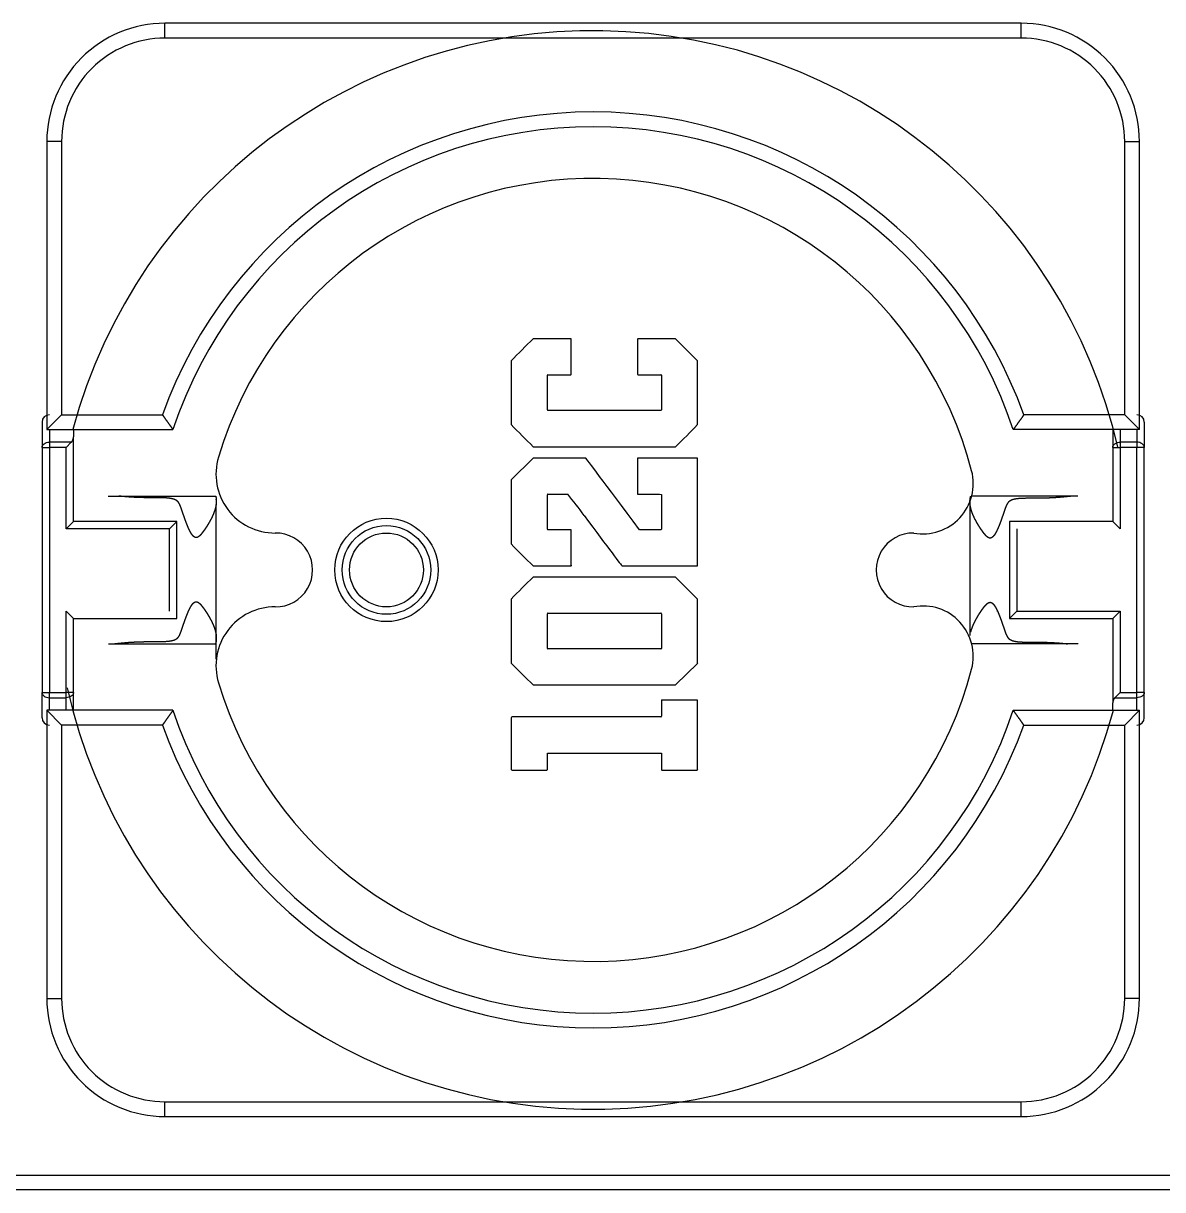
# Model space of a CAD drawing. Extents: x 0 to 11, y 0 to 8.5.
# Drawn here: x 3.0494 to 3.2185, y 6.1341 to 6.3071 of the extents above; entities that cross this region are included whole.
import ezdxf

# ---------------------------------------------------------------- set-up
doc = ezdxf.new("R2010")
doc.units = 0
doc.header["$LTSCALE"] = 0.5
doc.header["$MEASUREMENT"] = 0
doc.layers.add('TANGENT_LINES', color=7, linetype='CONTINUOUS')
doc.layers.add('VISIBLE', color=7, linetype='CONTINUOUS')

msp = doc.modelspace()

# ---------------------------------------------------------------- linework, layer by layer
at = {"layer": 'TANGENT_LINES'}
for p, q in [((3.07043659319411, 6.304928121788183), (3.07043659319411, 6.307119722838053)), ((3.197549454086499, 6.304928121788183), (3.197549454086499, 6.307119722838053)), ((3.197549454086499, 6.304928121788183), (3.07043659319411, 6.304928121788183)), ((3.055095385845028, 6.289586914439102), (3.05290378479516, 6.289586914439102)), ((3.055095385845028, 6.289586914439102), (3.055095385845028, 6.249042295016372)), ((3.212890661435579, 6.249042295016372), (3.212890661435579, 6.289586914439102)), ((3.212890661435579, 6.289586914439102), (3.215082262485448, 6.289586914439102)), ((3.055095385845028, 6.249042295016372), (3.070069239147443, 6.249042295016372)), ((3.212890661435579, 6.249042295016372), (3.197916808133165, 6.249042295016372)), ((3.053284093325344, 6.246850693966503), (3.053284093325344, 6.244979742239155)), ((3.212220206842404, 6.246850693966503), (3.212220206842404, 6.244979742239155)), ((3.214701953955265, 6.246850693966503), (3.214701953955265, 6.244979742239155)), ((3.053284093325344, 6.244984449518626), (3.053284093325344, 6.244205200249632)), ((3.212220206842404, 6.244984449518626), (3.212220206842404, 6.244205200249632)), ((3.214701953955265, 6.244984449518626), (3.214701953955265, 6.244205200249632)), ((3.052188292800409, 6.244205197477567), (3.053284093325344, 6.244205197477567)), ((3.053284093325344, 6.244205198863599), (3.053284093325344, 6.207855769121954)), ((3.055765840438204, 6.232140952627947), (3.055765840438204, 6.244205198863599)), ((3.211124406317469, 6.244205197477567), (3.212220206842404, 6.244205197477567)), ((3.212220206842404, 6.244205198863599), (3.212220206842404, 6.232140952627947)), ((3.214701953955265, 6.207855769121954), (3.214701953955265, 6.244205198863599)), ((3.215797754480199, 6.244205197477567), (3.214701953955265, 6.244205197477567)), ((3.071107047787286, 6.232140952627947), (3.055765840438204, 6.232140952627947)), ((3.071107047787286, 6.219920015357606), (3.071107047787286, 6.232140952627947)), ((3.196878999493323, 6.232140952627947), (3.196878999493323, 6.219920015357606)), ((3.055765840438204, 6.207855769121954), (3.055765840438204, 6.219920015357606)), ((3.196878999493323, 6.219920015357606), (3.212220206842404, 6.219920015357606)), ((3.212220206842404, 6.219920015357606), (3.212220206842404, 6.207855769121954)), ((3.052188292800409, 6.207855770507987), (3.053284093325344, 6.207855770507987)), ((3.053284093325344, 6.207076518466928), (3.053284093325344, 6.207855767735921)), ((3.053284093325344, 6.205210274019049), (3.053284093325344, 6.207081225746398)), ((3.056861640963139, 6.207855770507987), (3.055765840438204, 6.207855770507987)), ((3.055765840438204, 6.207076518466928), (3.055765840438204, 6.207855767735921)), ((3.055765840438204, 6.205210274019049), (3.055765840438204, 6.207081225746398)), ((3.215797754480199, 6.207855770507987), (3.214701953955265, 6.207855770507987)), ((3.214701953955265, 6.207076518466928), (3.214701953955265, 6.207855767735921)), ((3.214701953955265, 6.205210274019049), (3.214701953955265, 6.207081225746398)), ((3.055095385845028, 6.203018672969181), (3.055095385845028, 6.162474053546451)), ((3.070069239147443, 6.203018672969181), (3.055095385845028, 6.203018672969181)), ((3.197916808133165, 6.203018672969181), (3.212890661435579, 6.203018672969181)), ((3.212890661435579, 6.162474053546451), (3.212890661435579, 6.203018672969181)), ((3.05290378479516, 6.162474053546451), (3.055095385845028, 6.162474053546451)), ((3.215082262485448, 6.162474053546451), (3.212890661435579, 6.162474053546451)), ((3.07043659319411, 6.14713284619737), (3.197549454086498, 6.14713284619737)), ((3.07043659319411, 6.144941245147502), (3.07043659319411, 6.14713284619737)), ((3.197549454086498, 6.144941245147502), (3.197549454086498, 6.14713284619737))]:
    msp.add_line(p, q, dxfattribs=at)
for centre, radius, start, end in [((3.070436593194106, 6.289586914439107), 0.0153412073490773, 89.99999999998175, 180.0000000000332), ((3.197549454086503, 6.289586914439107), 0.0153412073490773, 359.9999999999469, 90.00000000001825), ((3.133993023640304, 6.226030483992776), 0.0679396325459305, 19.79828013701891, 160.2017198629811), ((3.133993023640304, 6.226030483992822), 0.0679396325459456, 199.7982801370541, 340.201719862945), ((3.070436593194106, 6.162474053546448), 0.0153412073490773, 179.9999999999436, 270.0000000000166), ((3.197549454086503, 6.162474053546448), 0.0153412073490773, 269.9999999999818, 2.98545e-11)]:
    msp.add_arc(centre, radius, start, end, dxfattribs=at)
at = {"layer": 'VISIBLE'}
for p, q in [((3.197549454086499, 6.307119722838053), (3.07043659319411, 6.307119722838053)), ((3.05290378479516, 6.289586914439102), (3.05290378479516, 6.246850693966504)), ((3.215082262485448, 6.246850693966504), (3.215082262485448, 6.289586914439102)), ((3.130674939650802, 6.260320274019024), (3.125101059089841, 6.260320274019024)), ((3.130753837288598, 6.255073156383332), (3.130753837288598, 6.260241409282885)), ((3.14057659319411, 6.260245037985158), (3.14057659319411, 6.255073579407786)), ((3.146230923902771, 6.260320274019024), (3.140655457930249, 6.260320274019024)), ((3.149505175871275, 6.257044937040287), (3.146237325239801, 6.260326648319342)), ((3.121825254611433, 6.25704602205052), (3.121825254611433, 6.24759431729894)), ((3.149505175871275, 6.247591455121386), (3.149505175871275, 6.257044937040287)), ((3.127282830699732, 6.254981533861543), (3.130681491709057, 6.254981533861543)), ((3.140655117182222, 6.254981533861543), (3.144048122158758, 6.254981533861543)), ((3.127203443587811, 6.249774779241181), (3.127203443587811, 6.254902971400613)), ((3.144126986894897, 6.254906297827676), (3.144126986894897, 6.249774256865399)), ((3.055095385845028, 6.249042295016372), (3.05290378479516, 6.246850693966517)), ((3.14405175086103, 6.24969539212926), (3.127282006048741, 6.24969539212926)), ((3.212890661435579, 6.249042295016372), (3.215082262485448, 6.246850693966517)), ((3.052188292800409, 6.247946494491474), (3.052188292800409, 6.244205197477577)), ((3.05290378479516, 6.246850693966504), (3.071628590649556, 6.246850693966504)), ((3.056861640963139, 6.246850693966503), (3.056861640963139, 6.245754893441596)), ((3.215082262485448, 6.246850693966504), (3.196357456631052, 6.246850693966504)), ((3.211124406317469, 6.246850693966503), (3.211124406317469, 6.244205197477577)), ((3.215797754480199, 6.247946494491473), (3.215797754480199, 6.244205197477577)), ((3.056540685139372, 6.244984449518636), (3.053284096606183, 6.244984449518636)), ((3.055765840438204, 6.244205200249632), (3.056540686846048, 6.244984448053103)), ((3.056861640963139, 6.233236753152882), (3.056861640963139, 6.245754893441596)), ((3.214701950674425, 6.244984449518636), (3.212220210123244, 6.244984449518636)), ((3.052188292800409, 6.244205197477567), (3.052188292800409, 6.207855770507987)), ((3.055765837157364, 6.244205197477567), (3.053284096606183, 6.244205197477567)), ((3.125099506579937, 6.244317203152882), (3.146228061725215, 6.244317203152882)), ((3.211124406317469, 6.244205197477567), (3.211124406317469, 6.233236753152882)), ((3.214701950674425, 6.244205197477567), (3.212220210123244, 6.244205197477567)), ((3.215797754480199, 6.207855770507987), (3.215797754480199, 6.244205197477567)), ((3.125090313126274, 6.242617031618531), (3.121820992056988, 6.2393772526071)), ((3.13289722311537, 6.242607754333984), (3.125094909853106, 6.242607754333984)), ((3.14057659319411, 6.242528367222064), (3.14057659319411, 6.237347878912643)), ((3.149388437360686, 6.242607754333984), (3.14065515565504, 6.242607754333984)), ((3.149505175871275, 6.226723075251389), (3.149505175871275, 6.242530187152913)), ((3.121825254611433, 6.239372951184378), (3.121825254611433, 6.229884330950219)), ((3.062024395666294, 6.236988489242121), (3.063582368835902, 6.236988489242121)), ((3.063582369726078, 6.236988489242121), (3.077960558505411, 6.236988489242121)), ((3.127203443587811, 6.232058108478087), (3.127203443587811, 6.237190451715573)), ((3.127282830699732, 6.237269014176504), (3.130227853036629, 6.237269014176504)), ((3.140655490831906, 6.237269014176504), (3.143850845162614, 6.237269014176504)), ((3.143850845162614, 6.237269014176504), (3.144126986894897, 6.237229565357606)), ((3.144126986894897, 6.237229565357606), (3.144126986894897, 6.232061737180359)), ((3.189926052498598, 6.236177775152784), (3.1899260524986, 6.216325186876724)), ((3.205196032544561, 6.236988489242121), (3.190184731655537, 6.236988489242122)), ((3.205940371505264, 6.236988489242121), (3.205196033690767, 6.236988489242121)), ((3.078059994782007, 6.212768795978903), (3.078059994782008, 6.235735781108829)), ((3.055765840438204, 6.232140952627947), (3.056861640963139, 6.233236753152882)), ((3.07220284831222, 6.233236753152882), (3.056861640963139, 6.233236753152882)), ((3.071107047787286, 6.232140952627947), (3.07220284831222, 6.233236753152882)), ((3.07220284831222, 6.218824214832672), (3.07220284831222, 6.233236753152882)), ((3.195783198968388, 6.233236753152882), (3.195783198968388, 6.218824214832672)), ((3.211124406317469, 6.233236753152882), (3.195783198968388, 6.233236753152882)), ((3.212220206842404, 6.232140952627947), (3.211124406317469, 6.233236753152882)), ((3.130678601254731, 6.23198287244422), (3.12728230832395, 6.23198287244422)), ((3.130753837288598, 6.226723519398662), (3.130753837288598, 6.231904007708081)), ((3.144048089257102, 6.23198287244422), (3.140892183745291, 6.23198287244422)), ((3.125099506579937, 6.22664413228674), (3.130675274827668, 6.22664413228674)), ((3.138275412091748, 6.22664413228674), (3.149388437360686, 6.22664413228674)), ((3.146230923902771, 6.22497413228674), (3.125101059089888, 6.22497413228674)), ((3.149505175871275, 6.221698795308003), (3.146237325239801, 6.224980506587059)), ((3.121825254611433, 6.221699880318236), (3.121825254611433, 6.212205820224721)), ((3.149505175871275, 6.212205864570205), (3.149505175871275, 6.221698795308003)), ((3.055765840438204, 6.219920015357606), (3.056861640963139, 6.218824214832672)), ((3.056861640963139, 6.218824214832672), (3.07220284831222, 6.218824214832672)), ((3.056861640963139, 6.207855770507987), (3.056861640963139, 6.218824214832672)), ((3.127203443587811, 6.214385037611946), (3.127203443587811, 6.219520561827535)), ((3.12727429670128, 6.219595943310362), (3.144048424433967, 6.219595943310362)), ((3.144126986894897, 6.219516556198441), (3.144126986894897, 6.214388666314218)), ((3.196878999493323, 6.219920015357606), (3.195783198968388, 6.218824214832672)), ((3.195783198968388, 6.218824214832672), (3.211124406317469, 6.218824214832672)), ((3.212220206842404, 6.219920015357606), (3.211124406317469, 6.218824214832672)), ((3.211124406317469, 6.218824214832672), (3.211124406317469, 6.206306074543958)), ((3.062045675775344, 6.215072478743433), (3.062790013589841, 6.215072478743433)), ((3.062790014736048, 6.215072478743433), (3.077928462652153, 6.215072478743433)), ((3.14405175086103, 6.214309801578079), (3.12728230832395, 6.214309801578079)), ((3.204403677554531, 6.215072478743433), (3.190184731655537, 6.215072478743433)), ((3.205961651614314, 6.215072478743433), (3.204403678444706, 6.215072478743433)), ((3.146234963545285, 6.208966972514151), (3.149509215513789, 6.212201775663758)), ((3.125099808058082, 6.208971061420598), (3.146230923902771, 6.208971061420598)), ((3.052188292800409, 6.20411447349408), (3.052188292800409, 6.207855770507978)), ((3.053284096606183, 6.207855770507987), (3.055765837157364, 6.207855770507987)), ((3.053284096606183, 6.207076518466917), (3.055765837157364, 6.207076518466917)), ((3.056861640963139, 6.205210274019049), (3.056861640963139, 6.207855770507978)), ((3.144126986894897, 6.206660392315865), (3.144126986894897, 6.204316099092826)), ((3.149387161266077, 6.206735628349732), (3.144205851631036, 6.206735628349732)), ((3.149505175871275, 6.196424127185154), (3.149505175871275, 6.206657062468326)), ((3.212220206842404, 6.207855767735921), (3.21144536043456, 6.207076519932451)), ((3.211445362141236, 6.207076518466917), (3.214701950674425, 6.207076518466917)), ((3.212220210123244, 6.207855770507987), (3.214701950674425, 6.207855770507987)), ((3.215797754480199, 6.20411447349408), (3.215797754480199, 6.207855770507978)), ((3.071628590649556, 6.205210274019049), (3.05290378479516, 6.205210274019049)), ((3.05290378479516, 6.205210274019049), (3.05290378479516, 6.162474053546451)), ((3.052903784795159, 6.205210274019037), (3.055095385845028, 6.20301867296918)), ((3.196357456631052, 6.205210274019049), (3.215082262485448, 6.205210274019049)), ((3.211124406317469, 6.205210274019049), (3.211124406317469, 6.206306074543958)), ((3.215082262485448, 6.205210274019037), (3.212890661435579, 6.203018672969181)), ((3.215082262485448, 6.162474053546451), (3.215082262485448, 6.205210274019049)), ((3.121825254611433, 6.204105750629882), (3.121825254611433, 6.196415532067764)), ((3.144048462906786, 6.204224053546582), (3.12195673946007, 6.204224053546582)), ((3.127203443587811, 6.198859014176504), (3.144126986894897, 6.198859014176504)), ((3.127203443587811, 6.196426337011149), (3.127203443587811, 6.198859014176504)), ((3.144126986894897, 6.198859014176504), (3.144126986894897, 6.196426304109494)), ((3.12195622509458, 6.196347439373354), (3.127124578851672, 6.196347439373354)), ((3.144202222928764, 6.196347439373354), (3.149386974939639, 6.196347439373354)), ((3.07043659319411, 6.144941245147502), (3.197549454086498, 6.144941245147502)), ((3.410239742800409, 6.136201087667318), (3.003415595818781, 6.136201087667318)), ((3.409620096605368, 6.134093073096792), (3.002795949623741, 6.134093073096792))]:
    msp.add_line(p, q, dxfattribs=at)
for radius in [0.0076706036745407, 0.0065748031496063, 0.0054790026246719]:
    msp.add_circle((3.103310608942141, 6.226030483992777), radius, dxfattribs=at)
for centre, radius, start, end in [((3.070436593194105, 6.289586914439107), 0.0175328083989455, 89.99999999998258, 180.0000000000261), ((3.197549454086503, 6.289586914439107), 0.0175328083989455, 0, 90.00000000001451), ((3.133993023640303, 6.226030483992777), 0.0799934383202099, 13.03479799909384, 164.9136806744758), ((3.133993023640302, 6.226030483992752), 0.065748031496071, 18.46145829676338, 161.538541703235), ((3.13399302364031, 6.226030483992763), 0.0580774278215281, 14.67131389593839, 163.2550446491821), ((3.214438394357262, 6.167616562316941), 0.1287444664287616, 133.9405840965585, 136.0019239174093), ((3.130668398006192, 6.260234347201507), 8.6530481619e-05, 4.703191965108518, 85.6464461802937), ((3.140662520011626, 6.260234834736618), 8.6530481619e-05, 94.70319196510853, 173.2282089325595), ((3.127271613952115, 6.254920361659268), 6.77732885252e-05, 80.05363665409574, 194.5751143019073), ((3.130669012485476, 6.255061350981832), 8.07867793163e-05, 278.8861237411865, 8.107471534353907), ((3.140672857746499, 6.255071990507046), 9.60721531542e-05, 179.0533764344084, 259.1319397544767), ((3.144041060077381, 6.254896094579138), 8.6530481619e-05, 6.771791066821772, 85.29680803459843), ((3.127264615790085, 6.249763562493564), 6.77732885252e-05, 170.0536366540309, 284.5751143027285), ((3.144041547612492, 6.249781318946776), 8.6530481619e-05, 276.7717910668218, 355.2968080343053), ((3.053284093325344, 6.247946494491464), 0.0010958005249344, 90, 180), ((3.214701953955265, 6.247946494491464), 0.0010958005249344, 0, 90), ((3.234443585756063, 6.356729706397364), 0.1568228990404978, 224.1001662919807, 225.7927454878725), ((3.037092672626721, 6.356935534297583), 0.156822899040599, 314.1001662919806, 315.7927454878724), ((3.086745073390356, 6.240245966883395), 0.0087372944954421, 163.2550482263381, 270.3269712703814), ((3.140637765396384, 6.24253958396968), 6.77732885252e-05, 75.4248856972715, 189.9463633459691), ((3.149427984017915, 6.242531542272277), 7.98458035075e-05, 359.0113958415114, 118.3690986853944), ((3.182954095421914, 6.238848983323129), 0.0074661595595359, 259.4687418582204, 14.67131780731342), ((3.127271613952115, 6.237207841974229), 6.77732885252e-05, 80.05363665409574, 194.5751143019073), ((3.064755661801336, 6.184264081472498), 0.0842429411669227, 36.28963622266042, 38.99291571144319), ((3.140662032476516, 6.23735494099402), 8.6530481619e-05, 184.7031919656946, 265.6464461802937), ((3.086880741575003, 6.226030483992777), 0.005479002624673, 269.1026493410959, 90.89735065890416), ((3.127289370405327, 6.232068311726626), 8.6530481619e-05, 186.7717910668217, 265.2968080345984), ((3.130668398006192, 6.231896945626704), 8.6530481619e-05, 4.703191965694642, 83.22820893288623), ((3.144041547612492, 6.232068799261737), 8.6530481619e-05, 274.3535538194131, 355.2968080349156), ((3.181490300019374, 6.226030483992777), 0.0054790026246732, 88.96266871477364, 271.0373312852263), ((3.189081830725913, 6.294446601189192), 0.0932294683512378, 223.8290683192481, 226.6604108143254), ((3.130692665086324, 6.226712302651045), 6.77732885252e-05, 255.4248856972715, 9.94636334596912), ((3.149427984017915, 6.226720344348447), 7.98458035075e-05, 241.6309013143253, 1.992569565849778), ((3.214438394140458, 6.132270420801554), 0.1287444661221081, 133.9405840940489, 136.0019239198253), ((3.086745073390356, 6.211815001102159), 0.0087372944954421, 89.67302872961281, 196.7449517736738), ((3.182954095421914, 6.213211984662425), 0.0074661595595359, 345.3286821926866, 100.5312581417796), ((3.127252547399612, 6.219552518180392), 4.85672115317e-05, 63.39618519370386, 215.8442807823807), ((3.144065814692622, 6.219527772946058), 6.77732885252e-05, 350.0536366540309, 104.5751143020018), ((3.127289370405327, 6.214395240860484), 8.6530481619e-05, 186.7717910668217, 265.2968080345984), ((3.144041547612492, 6.214395728395595), 8.6530481619e-05, 276.7717910668218, 355.2968080343053), ((3.222567496704106, 6.310914962788269), 0.1410408074142364, 224.4159708026054, 226.2859083788192), ((3.133993023640309, 6.226030483992814), 0.0580774278215342, 196.7449553508398, 345.3286861040395), ((3.133993023640303, 6.226030483992777), 0.0799934383202099, 192.6330076067152, 344.9136806744751), ((3.144212913712414, 6.206650189067327), 8.6530481619e-05, 94.70319196569463, 173.2282089331783), ((3.149408571753528, 6.206632846042893), 0.0001022774356491, 13.88746209153564, 101.8895307671314), ((3.133993023640306, 6.22603048399282), 0.0657480314960768, 198.4614582967788, 341.5385417032203), ((3.053284093325344, 6.204114473494089), 0.0010958005249344, 180, 270), ((3.121957780860442, 6.204100491428682), 0.0001262566402559, 90.47768640029541, 177.6817588641315), ((3.144030722342508, 6.204314510192086), 9.60721531542e-05, 280.8680602455233, 0.9466235650620407), ((3.214701953955265, 6.204114473494089), 0.0010958005249344, 270, 0), ((3.121928112180199, 6.196459342856597), 0.0001117992156932, 203.0709231772987, 284.2787498003457), ((3.127117516770294, 6.196432878655759), 8.6530481619e-05, 274.7031919656947, 355.6464461808801), ((3.144212426177303, 6.19643336619087), 8.65304816189e-05, 184.7031919651085, 263.2282089328862), ((3.149402325697164, 6.196472339604751), 0.0001234940127718, 262.9274952129066, 335.902094769834), ((3.070436593194105, 6.162474053546447), 0.0175328083989455, 179.9999999999855, 270.0000000000145), ((3.197549454086503, 6.162474053546447), 0.0175328083989455, 269.9999999999826, 2.03177e-11)]:
    msp.add_arc(centre, radius, start, end, dxfattribs=at)
for points, degree, knots in [([(3.070069239147443, 6.249042295016372), (3.07009978266386, 6.248998837374758), (3.070130343144766, 6.248955379821517), (3.070160901060868, 6.248911950191176), (3.070191436867995, 6.24886857624674), (3.070221931007089, 6.248825285679575), (3.070252363904163, 6.248782106109522), (3.070595403014031, 6.248295656366543), (3.070899538559267, 6.247866913907016), (3.071173702109871, 6.247482956561766), (3.071396762453034, 6.247172496095703), (3.071551322636748, 6.246957950006018), (3.07162859060974, 6.246850693988971), (3.071628590649556, 6.246850693966504)], 7, [0, 0, 0, 0, 0, 0, 0, 0, 0.08847990005553, 0.08847990005553, 0.08847990005553, 0.08847990005553, 0.08847990005553, 0.08847990005553, 1, 1, 1, 1, 1, 1, 1, 1]), ([(3.197916808134058, 6.249042295013879), (3.197886264615251, 6.248998837374273), (3.197855704134425, 6.248955379821294), (3.197825146219228, 6.248911950190677), (3.197794610412811, 6.248868576246058), (3.197764116273848, 6.248825285679142), (3.197733683376498, 6.248782106109614), (3.197390644266748, 6.248295656366806), (3.197086508721459, 6.247866913907187), (3.196812345170816, 6.247482956561885), (3.196589284827627, 6.247172496095769), (3.19643472464386, 6.246957950006045), (3.196357456670868, 6.246850693988971), (3.196357456631052, 6.246850693966504)], 7, [0, 0, 0, 0, 0, 0, 0, 0, 0.08847989963856, 0.08847989963856, 0.08847989963856, 0.08847989963856, 0.08847989963856, 0.08847989963856, 1, 1, 1, 1, 1, 1, 1, 1]), ([(3.052188292800409, 6.244205197477566), (3.05219569057187, 6.244268381231553), (3.052210208437831, 6.244392377123575), (3.05229189893234, 6.244549961103754), (3.052503013385904, 6.244777701082715), (3.052869530842356, 6.244948517625156), (3.053145010261836, 6.244969468072632), (3.053284093325344, 6.244980045459584)], 3, [0, 0, 0, 0, 0.1610141553371568, 0.3159846093248673, 0.5213589631132036, 0.7583454261054822, 1, 1, 1, 1]), ([(3.211124406317469, 6.244205197477566), (3.211131804088929, 6.244268381231542), (3.211146321954887, 6.244392377123546), (3.211228012449377, 6.244549961103719), (3.211439126902967, 6.244777701082715), (3.211805644359372, 6.24494851762515), (3.212081123778876, 6.244969468072631), (3.212220206842404, 6.244980045459585)], 3, [0, 0, 0, 0, 0.161014155324815, 0.315984609307926, 0.5213589631109162, 0.7583454260919202, 1, 1, 1, 1]), ([(3.215797754480199, 6.244205197477567), (3.215790405200563, 6.244268059450135), (3.215775977097517, 6.244391470051284), (3.215695249876976, 6.244548787662944), (3.2154828212165, 6.244777548608456), (3.215118561121073, 6.24494894731138), (3.21484191906753, 6.244969597593676), (3.214701953955265, 6.244980045459584)], 3, [0, 0, 0, 0, 0.1606242326580697, 0.3153374337688347, 0.5212605996036307, 0.7577851484840632, 1, 1, 1, 1]), ([(3.077960557354005, 6.236988502391727), (3.077993920453165, 6.236890075181019), (3.07802538353886, 6.23676207563468), (3.078051595620921, 6.236605210003945), (3.078069192931826, 6.236420429119876), (3.078074483566249, 6.23620895732405), (3.078063640332141, 6.235972305383656), (3.078032365960291, 6.235712284548511), (3.077967529153423, 6.235399885840633), (3.077960733678029, 6.235368473195968), (3.077953608359582, 6.235336803848857), (3.077946153253108, 6.235304880691249), (3.077938368494769, 6.235272706631245), (3.077930254296309, 6.235240284592308), (3.077921810940317, 6.235207617512383), (3.077913038776186, 6.23517470834296), (3.077835880938496, 6.234885247234522), (3.077733284737816, 6.234577056782695), (3.077605487929042, 6.234252145436045), (3.07745312807489, 6.233912602687695), (3.077277029144173, 6.23356054945962), (3.077078299835614, 6.233198059233676), (3.076858086057305, 6.232827149289771), (3.076572826788414, 6.232382082511753), (3.076528633966866, 6.232314019607133), (3.076483740337299, 6.232245763591898), (3.07643815551365, 6.23217732487195), (3.076391866800383, 6.23210871859195), (3.076344826771078, 6.232039966478643), (3.076296961539832, 6.231971095300087), (3.07619982167911, 6.231833711341347), (3.076150560640147, 6.23176520909611), (3.076100335346459, 6.231696644921346), (3.076049017314635, 6.231628055106779), (3.075996455298677, 6.2315594869788), (3.075942449741603, 6.231491004340389), (3.075886677218874, 6.23142270388716), (3.07579524176995, 6.231315771860061), (3.075761161929661, 6.231276933083249), (3.075726213934083, 6.231238236058709), (3.075690234540488, 6.231199721721268), (3.075653045963782, 6.231161450253092), (3.075614427140317, 6.231123508615021), (3.075574018974844, 6.231086037507961), (3.075493136181669, 6.231016659309181), (3.075454669780553, 6.230985894596123), (3.075414057742653, 6.230955698602173), (3.075369839964608, 6.230926038241898), (3.075321296742247, 6.230896996772291), (3.07526694267411, 6.230870912981884), (3.075206820249648, 6.230849698529666), (3.075062661615803, 6.230828160879772), (3.074988879136026, 6.230831242751425), (3.074923662261957, 6.230850118596858), (3.074865439425789, 6.230876359789326), (3.074814998163821, 6.230906788667594), (3.074771071556472, 6.230937610477238), (3.074731975742771, 6.230968585200782), (3.074642188836512, 6.231047562306649), (3.074595293280107, 6.231095918906333), (3.074552011488414, 6.231145166795271), (3.074511663483572, 6.231194992059746), (3.074473713512771, 6.231245174666845), (3.074437638804477, 6.231295564531242), (3.074403221176984, 6.231346163101215), (3.074338181186302, 6.231446146633538), (3.074307540625528, 6.231495427098499), (3.074278022252587, 6.231544791920139), (3.074249505560041, 6.231594207203052), (3.074221904347063, 6.231643647784299), (3.074195134509806, 6.231693093066084), (3.074169103049149, 6.231742524359929), (3.074079373882155, 6.231917139627632), (3.074019222116682, 6.23204213616796), (3.073962106541393, 6.232166677276569), (3.073907441578873, 6.232290611276504), (3.073854894014084, 6.232413828225887), (3.073804199396419, 6.232536235366674), (3.073755113363375, 6.232657750696753), (3.073706260734329, 6.232781447171659), (3.073705024574371, 6.232784579026686), (3.073703789402261, 6.232787710229323), (3.073702555215291, 6.232790840778277), (3.073701322010769, 6.232793970672251), (3.073700089786016, 6.232797099909956), (3.073698858538367, 6.232800228490103), (3.073697628265176, 6.232803356411401), (3.073648739756897, 6.232927653524757), (3.073601390016492, 6.233050910250893), (3.073555412845823, 6.233173045788716), (3.073510678829708, 6.233293984171655), (3.073467086366026, 6.23341365332238), (3.073424552695959, 6.233531984107658), (3.073383004934053, 6.233648909393146), (3.073275895036466, 6.233953242822405), (3.073211867944375, 6.234138182207756), (3.073149997754745, 6.234318893233907), (3.073090030917407, 6.234495094443413), (3.073031735964663, 6.234666511093531), (3.072974887076445, 6.234832875308149), (3.072919247645382, 6.234993926229632), (3.072864553842005, 6.235149410170802), (3.072860897059952, 6.235159805697361), (3.072857244504995, 6.235170176338693), (3.072853596098282, 6.235180522018981), (3.07284995176042, 6.235190842662545), (3.072846311411447, 6.235201138193856), (3.072842674970815, 6.235211408537523), (3.072839042357366, 6.235221653618301), (3.07279309130012, 6.235351062563039), (3.07275122328474, 6.235466758083013), (3.072708529252614, 6.235578850102252), (3.072663582703926, 6.235687191254574), (3.072614826907259, 6.235791605503013), (3.07256041210823, 6.235891895110349), (3.072497853868349, 6.235987845704313), (3.072377671802745, 6.236135578939995), (3.072327405639792, 6.236190115755388), (3.072271834670068, 6.236242850561662), (3.072209900511065, 6.236293712257882), (3.072140364244071, 6.236342567924115), (3.072061736641892, 6.236389238014404), (3.071972140153638, 6.236433506782069), (3.071778457385304, 6.236511743346425), (3.071677281502036, 6.236546362271491), (3.071564035246564, 6.236578712331281), (3.071437271766039, 6.236608408984561), (3.071295707803664, 6.236635025532606), (3.071138645115908, 6.236658169268472), (3.070966742608283, 6.236677563773144), (3.070743093652049, 6.236696534095454), (3.070702500748913, 6.236699749518013), (3.070661391078611, 6.236702781571792), (3.07061979685415, 6.236705629807003), (3.070577751902837, 6.236708295378053), (3.070535291666472, 6.23671078104359), (3.070492453201275, 6.23671309116649), (3.070284770646958, 6.236723387014024), (3.070115999622154, 6.236729097631753), (3.0699446561518, 6.236733021628341), (3.069772008766853, 6.236735661858), (3.069598882680278, 6.236737399770126), (3.069425655614425, 6.23673852597216), (3.06925226725554, 6.236739267552803), (3.068799477204635, 6.236740684563538), (3.068520418841079, 6.236741047928565), (3.0682409626589, 6.236741672895139), (3.06796118500163, 6.236743067888236), (3.06768138636331, 6.236745654665546), (3.067402099922995, 6.236749784733893), (3.067124082668244, 6.236755696838367), (3.066387145918219, 6.236776590670511), (3.06593069943735, 6.236795038909717), (3.065487030495607, 6.236819408621127), (3.065061347643573, 6.236849176807384), (3.064656692622358, 6.236882841039686), (3.06427475541675, 6.236918457753067), (3.063916510515335, 6.23695419756637), (3.063582368727689, 6.236988488103711)], 8, [0, 0, 0, 0, 0, 0, 0, 0, 0, 0.157825680378, 0.157825680378, 0.157825680378, 0.157825680378, 0.157825680378, 0.157825680378, 0.157825680378, 0.1753077433828401, 0.1753077433828401, 0.1753077433828401, 0.1753077433828401, 0.1753077433828401, 0.1753077433828401, 0.1753077433828401, 0.1753077433828401, 0.329075748584, 0.329075748584, 0.329075748584, 0.329075748584, 0.329075748584, 0.329075748584, 0.329075748584, 0.356738287571, 0.356738287571, 0.356738287571, 0.356738287571, 0.356738287571, 0.356738287571, 0.356738287571, 0.384183114817, 0.384183114817, 0.384183114817, 0.384183114817, 0.384183114817, 0.384183114817, 0.384183114817, 0.3999206805229999, 0.3999206805229999, 0.3999206805229999, 0.3999206805229999, 0.3999206805229999, 0.3999206805229999, 0.3999206805229999, 0.413885279369, 0.413885279369, 0.413885279369, 0.413885279369, 0.413885279369, 0.413885279369, 0.413885279369, 0.428868514954, 0.428868514954, 0.428868514954, 0.428868514954, 0.428868514954, 0.428868514954, 0.428868514954, 0.450452273594, 0.450452273594, 0.450452273594, 0.450452273594, 0.450452273594, 0.450452273594, 0.450452273594, 0.471319373775, 0.471319373775, 0.471319373775, 0.471319373775, 0.471319373775, 0.471319373775, 0.471319373775, 0.524212594239, 0.524212594239, 0.524212594239, 0.524212594239, 0.524212594239, 0.524212594239, 0.524212594239, 0.525586871632225, 0.525586871632225, 0.525586871632225, 0.525586871632225, 0.525586871632225, 0.525586871632225, 0.525586871632225, 0.525586871632225, 0.58019780861, 0.58019780861, 0.58019780861, 0.58019780861, 0.58019780861, 0.58019780861, 0.58019780861, 0.6695401014968207, 0.6695401014968207, 0.6695401014968207, 0.6695401014968207, 0.6695401014968207, 0.6695401014968207, 0.6695401014968207, 0.6695401014968207, 0.6755134526450001, 0.6755134526450001, 0.6755134526450001, 0.6755134526450001, 0.6755134526450001, 0.6755134526450001, 0.6755134526450001, 0.745178508912, 0.745178508912, 0.745178508912, 0.745178508912, 0.745178508912, 0.745178508912, 0.745178508912, 0.788135731268, 0.788135731268, 0.788135731268, 0.788135731268, 0.788135731268, 0.788135731268, 0.788135731268, 0.825926519858, 0.825926519858, 0.825926519858, 0.825926519858, 0.825926519858, 0.825926519858, 0.825926519858, 0.834169026729, 0.834169026729, 0.834169026729, 0.834169026729, 0.834169026729, 0.834169026729, 0.834169026729, 0.865572264259, 0.865572264259, 0.865572264259, 0.865572264259, 0.865572264259, 0.865572264259, 0.865572264259, 0.915876138158, 0.915876138158, 0.915876138158, 0.915876138158, 0.915876138158, 0.915876138158, 0.915876138158, 0.9999956186537925, 0.9999956186537925, 0.9999956186537925, 0.9999956186537925, 0.9999956186537925, 0.9999956186537925, 0.9999956186537925, 0.9999956186537925, 0.9999956186537925]), ([(3.205196033762734, 6.23698848842148), (3.2049222126087, 6.23696100231374), (3.204630684609388, 6.236930359862661), (3.204320011411482, 6.236897367308853), (3.203989003631517, 6.236863062158113), (3.203636890928893, 6.236828775448815), (3.203263547413289, 6.236796071997902), (3.202870178531948, 6.236766498850669), (3.202237662947391, 6.236727205757855), (3.202009692682653, 6.236714570038341), (3.201777725134267, 6.236703342318498), (3.201542500775225, 6.236693624335231), (3.201304733507601, 6.236685444920808), (3.201065103964228, 6.236678762679076), (3.20082425281033, 6.23667346866199), (3.200353976545829, 6.236665523670861), (3.200124568775147, 6.236662747729469), (3.199894876005343, 6.236660918253826), (3.199665151579569, 6.236659837167934), (3.199435575781144, 6.236659273264509), (3.199206258674884, 6.236658955837357), (3.198977246920029, 6.236658539969378), (3.198635066976039, 6.236657049100979), (3.198523681341997, 6.236656419789247), (3.1984144532868, 6.236655605904326), (3.198307458604963, 6.236654556749089), (3.198202773251682, 6.236653220565716), (3.198100473342876, 6.236651544535769), (3.198000635155147, 6.236649474780113), (3.197806073546984, 6.236644438933039), (3.197711237370894, 6.236641479607725), (3.197619233767234, 6.236637963200756), (3.197529421848191, 6.236634009241281), (3.197443122100816, 6.236629286719929), (3.197359221150514, 6.236623891829431), (3.197278137416262, 6.236617868930271), (3.197031711061078, 6.236596865754876), (3.196873512397745, 6.236579341813223), (3.196727519319727, 6.23655866037174), (3.196594434490068, 6.236535024916202), (3.196473919484031, 6.236508729499063), (3.196365117291892, 6.236480102726556), (3.196266964005448, 6.236449454817751), (3.196070981469398, 6.236377786472331), (3.195977415223677, 6.236335888752738), (3.19589518857096, 6.236291594327488), (3.195822427220134, 6.23624513245989), (3.195757617503309, 6.236196694676032), (3.195699491733992, 6.236146422748695), (3.195646966389071, 6.23609439191615), (3.195537769894136, 6.235971568354089), (3.195484230307561, 6.235899753627186), (3.195436662262286, 6.23582526876615), (3.195393701692758, 6.235748227944772), (3.195354281668808, 6.235668734142068), (3.195317504158874, 6.235586876444049), (3.19528257444827, 6.23550272640426), (3.195229389386459, 6.235366689519745), (3.195210376938755, 6.235316311189981), (3.195191554016367, 6.235265215516241), (3.195172958715199, 6.235213409867094), (3.195154344148034, 6.235160914012501), (3.195135504060566, 6.235107746555716), (3.195116588859097, 6.235053911519969), (3.195045517720002, 6.2348505336101), (3.194992568182469, 6.234696751889365), (3.194938482583834, 6.23453829142737), (3.194883063089595, 6.234375373424982), (3.194826117851512, 6.234208224573262), (3.194767449112365, 6.234037077044063), (3.194706841310645, 6.233862168480874), (3.194598814927574, 6.233555206925401), (3.194552449273375, 6.233424847163079), (3.19450485055848, 6.233292753926543), (3.194455918582732, 6.233159019813813), (3.194405537595173, 6.233023740630572), (3.194353559279714, 6.232887017223919), (3.194299785740514, 6.23274895731611), (3.194216860333532, 6.232542094054273), (3.194189282984766, 6.232474224023433), (3.194161187463231, 6.232406080725861), (3.194132537890317, 6.232337678400021), (3.194103291908664, 6.232269032496504), (3.194073397104084, 6.232200160131661), (3.194042787427509, 6.232131080541333), (3.193980534369398, 6.231993791173092), (3.193948914945777, 6.231925592329063), (3.193916468996616, 6.231857231667685), (3.193883031097233, 6.231788743104509), (3.19384853514453, 6.231720148057856), (3.193812837341341, 6.231651482262685), (3.193775584347955, 6.231582816026753), (3.193714690226118, 6.231475744673682), (3.193692265898677, 6.231437307162711), (3.193669239996866, 6.231398898314469), (3.193645561507417, 6.231360530553473), (3.193621168446827, 6.231322220262278), (3.193595979703611, 6.231283989352659), (3.193569886880711, 6.231245866837134), (3.193512704037876, 6.231165854266858), (3.193481449799202, 6.23112409091115), (3.193448693663375, 6.231082571065559), (3.193414213903979, 6.231041298872042), (3.19337754587117, 6.23100042273964), (3.193338207059714, 6.230960164326727), (3.193295577788231, 6.230920842703945), (3.193210303546524, 6.230854123163525), (3.193172725691354, 6.230828321439994), (3.193134893561262, 6.23080611293468), (3.193096861891249, 6.230787693160454), (3.193058677491905, 6.230773199290507), (3.193020386638099, 6.230762703658197), (3.192982042457811, 6.230756207257317), (3.192901811278165, 6.23075081942712), (3.192859692711131, 6.230752678067279), (3.192819316390396, 6.23075931741783), (3.19278132752764, 6.230769485234325), (3.192745936685632, 6.230781985637003), (3.192713133853441, 6.230795977897383), (3.192682618779031, 6.230810873668787), (3.192621241756537, 6.23084429310695), (3.192589692628952, 6.230863661371858), (3.192557802790553, 6.230885083057265), (3.192525250764097, 6.230908826274929), (3.192492303368152, 6.230934804396792), (3.192459542729622, 6.230962467658774), (3.19242779001411, 6.230990780140795), (3.192365611654477, 6.231048621437659), (3.192334619543034, 6.231078931541281), (3.192304871071577, 6.231109202773289), (3.192276124623978, 6.231139445295677), (3.19224821632596, 6.231169673103039), (3.192221023294976, 6.231199894246333), (3.192194449250068, 6.231230107271071), (3.192091031635816, 6.231350139866793), (3.192017879702365, 6.231440607708525), (3.191947549817207, 6.231531328230585), (3.191879496207929, 6.231622125502042), (3.191813353170396, 6.231712876476858), (3.191748826725724, 6.231803488747763), (3.191685770998204, 6.231893916974312), (3.191591987091748, 6.232030972595729), (3.191560296873467, 6.232077752887081), (3.191528949543323, 6.232124461514811), (3.191497932930514, 6.232171092197685), (3.191467241523729, 6.232217639912855), (3.191436874145265, 6.232264100518079), (3.191406831625002, 6.23231047037443), (3.191105259235882, 6.232780079380704), (3.190860528300592, 6.233195550392908), (3.19064279056726, 6.233600158516648), (3.190453872911787, 6.233991075002173), (3.190295308775317, 6.23436535166199), (3.190168106161393, 6.234719971214601), (3.190073058169543, 6.23505201520964), (3.189959200895842, 6.23560685753821), (3.189929349475029, 6.235838361805166), (3.189915956825514, 6.236051748137121), (3.189915919947994, 6.236245741395585), (3.189926487662915, 6.236419255281766), (3.189945045349464, 6.236571382592842), (3.189969212163625, 6.23670138704905), (3.190003762820619, 6.236836618435191), (3.190011120438755, 6.236863014468892), (3.190018656616826, 6.236887859330625), (3.190026330229858, 6.236911143292318), (3.190034100455094, 6.236932857392081), (3.190041926771918, 6.23695299343405), (3.190049768961932, 6.236971543988486), (3.190057587108861, 6.236988502391727)], 8, [3.1940027638e-06, 3.1940027638e-06, 3.1940027638e-06, 3.1940027638e-06, 3.1940027638e-06, 3.1940027638e-06, 3.1940027638e-06, 3.1940027638e-06, 3.1940027638e-06, 0.05027487033907, 0.05027487033907, 0.05027487033907, 0.05027487033907, 0.05027487033907, 0.05027487033907, 0.05027487033907, 0.07769043966999, 0.07769043966999, 0.07769043966999, 0.07769043966999, 0.07769043966999, 0.07769043966999, 0.07769043966999, 0.103666279388, 0.103666279388, 0.103666279388, 0.103666279388, 0.103666279388, 0.103666279388, 0.103666279388, 0.116553276768, 0.116553276768, 0.116553276768, 0.116553276768, 0.116553276768, 0.116553276768, 0.116553276768, 0.129435181519, 0.129435181519, 0.129435181519, 0.129435181519, 0.129435181519, 0.129435181519, 0.129435181519, 0.156992437569, 0.156992437569, 0.156992437569, 0.156992437569, 0.156992437569, 0.156992437569, 0.156992437569, 0.190340538112, 0.190340538112, 0.190340538112, 0.190340538112, 0.190340538112, 0.190340538112, 0.190340538112, 0.233121361028, 0.233121361028, 0.233121361028, 0.233121361028, 0.233121361028, 0.233121361028, 0.233121361028, 0.257704489639, 0.257704489639, 0.257704489639, 0.257704489639, 0.257704489639, 0.257704489639, 0.257704489639, 0.324874110968, 0.324874110968, 0.324874110968, 0.324874110968, 0.324874110968, 0.324874110968, 0.324874110968, 0.373261833619, 0.373261833619, 0.373261833619, 0.373261833619, 0.373261833619, 0.373261833619, 0.373261833619, 0.396741168258, 0.396741168258, 0.396741168258, 0.396741168258, 0.396741168258, 0.396741168258, 0.396741168258, 0.419799950994, 0.419799950994, 0.419799950994, 0.419799950994, 0.419799950994, 0.419799950994, 0.419799950994, 0.432723493479, 0.432723493479, 0.432723493479, 0.432723493479, 0.432723493479, 0.432723493479, 0.432723493479, 0.447028567954, 0.447028567954, 0.447028567954, 0.447028567954, 0.447028567954, 0.447028567954, 0.447028567954, 0.458126166238, 0.458126166238, 0.458126166238, 0.458126166238, 0.458126166238, 0.458126166238, 0.458126166238, 0.47025763721, 0.47025763721, 0.47025763721, 0.47025763721, 0.47025763721, 0.47025763721, 0.47025763721, 0.483989873975, 0.483989873975, 0.483989873975, 0.483989873975, 0.483989873975, 0.483989873975, 0.483989873975, 0.499138841338, 0.499138841338, 0.499138841338, 0.499138841338, 0.499138841338, 0.499138841338, 0.499138841338, 0.544207578984, 0.544207578984, 0.544207578984, 0.544207578984, 0.544207578984, 0.544207578984, 0.544207578984, 0.567610357018, 0.567610357018, 0.567610357018, 0.567610357018, 0.567610357018, 0.567610357018, 0.567610357018, 0.781701133666, 0.781701133666, 0.781701133666, 0.781701133666, 0.781701133666, 0.781701133666, 0.781701133666, 0.954902832583, 0.954902832583, 0.954902832583, 0.954902832583, 0.954902832583, 0.954902832583, 0.954902832583, 1, 1, 1, 1, 1, 1, 1, 1, 1]), ([(3.062790013517875, 6.215072479564073), (3.063063834671909, 6.215099965671814), (3.063355362671221, 6.215130608122893), (3.063666035869127, 6.215163600676702), (3.063997043649092, 6.21519790582744), (3.064349156351716, 6.215232192536739), (3.06472249986732, 6.215264895987652), (3.06511586874866, 6.215294469134885), (3.065748384333218, 6.215333762227698), (3.065976354597955, 6.215346397947212), (3.066208322146341, 6.215357625667055), (3.066443546505383, 6.215367343650323), (3.066681313773008, 6.215375523064745), (3.06692094331638, 6.215382205306478), (3.067161794470278, 6.215387499323564), (3.067632070734779, 6.215395444314693), (3.067861478505462, 6.215398220256084), (3.068091171275265, 6.215400049731727), (3.068320895701039, 6.215401130817619), (3.068550471499464, 6.215401694721044), (3.068779788605724, 6.215402012148196), (3.06900880036058, 6.215402428016175), (3.069350980304569, 6.215403918884575), (3.069462365938611, 6.215404548196307), (3.069571593993808, 6.215405362081229), (3.069678588675645, 6.215406411236464), (3.069783274028926, 6.215407747419837), (3.069885573937732, 6.215409423449785), (3.069985412125462, 6.215411493205441), (3.070179973733624, 6.215416529052514), (3.070274809909714, 6.21541948837783), (3.070366813513375, 6.215423004784798), (3.070456625432417, 6.215426958744273), (3.070542925179792, 6.215431681265625), (3.070626826130094, 6.215437076156124), (3.070707909864346, 6.215443099055284), (3.07095433621953, 6.215464102230677), (3.071112534882863, 6.21548162617233), (3.071258527960882, 6.215502307613813), (3.07139161279054, 6.215525943069352), (3.071512127796577, 6.215552238486491), (3.071620929988716, 6.215580865258997), (3.07171908327516, 6.215611513167803), (3.07191506581121, 6.215683181513223), (3.072008632056932, 6.215725079232816), (3.072090858709648, 6.215769373658065), (3.072163620060475, 6.215815835525664), (3.072228429777299, 6.215864273309522), (3.072286555546617, 6.215914545236858), (3.072339080891537, 6.215966576069405), (3.072448277386472, 6.216089399631464), (3.072501816973047, 6.216161214358367), (3.072549385018323, 6.216235699219404), (3.07259234558785, 6.216312740040782), (3.0726317656118, 6.216392233843486), (3.072668543121734, 6.216474091541504), (3.072703472832338, 6.216558241581294), (3.072756657894149, 6.216694278465808), (3.072775670341853, 6.216744656795572), (3.072794493264241, 6.216795752469312), (3.072813088565409, 6.216847558118459), (3.072831703132574, 6.216900053973053), (3.072850543220042, 6.216953221429837), (3.072869458421511, 6.217007056465585), (3.072940529560606, 6.217210434375454), (3.072993479098139, 6.217364216096189), (3.073047564696774, 6.217522676558183), (3.073102984191013, 6.217685594560572), (3.073159929429097, 6.217852743412291), (3.073218598168244, 6.218023890941491), (3.073279205969963, 6.218198799504679), (3.073387232353034, 6.218505761060152), (3.073433598007234, 6.218636120822475), (3.073481196722128, 6.21876821405901), (3.073530128697876, 6.21890194817174), (3.073580509685435, 6.219037227354981), (3.073632488000895, 6.219173950761635), (3.073686261540094, 6.219312010669444), (3.073769186947076, 6.219518873931281), (3.073796764295842, 6.219586743962121), (3.073824859817377, 6.219654887259693), (3.073853509390291, 6.219723289585533), (3.073882755371945, 6.21979193548905), (3.073912650176524, 6.219860807853892), (3.073943259853099, 6.219929887444221), (3.07400551291121, 6.220067176812462), (3.074037132334832, 6.220135375656491), (3.074069578283992, 6.220203736317869), (3.074103016183375, 6.220272224881045), (3.074137512136079, 6.220340819927698), (3.074173209939267, 6.220409485722869), (3.074210462932653, 6.2204781519588), (3.07427135705449, 6.220585223311871), (3.074293781381932, 6.220623660822842), (3.074316807283743, 6.220662069671084), (3.074340485773191, 6.220700437432082), (3.074364878833782, 6.220738747723275), (3.074390067576997, 6.220776978632895), (3.074416160399897, 6.22081510114842), (3.074473343242732, 6.220895113718695), (3.074504597481407, 6.220936877074404), (3.074537353617234, 6.220978396919994), (3.07457183337663, 6.221019669113511), (3.074608501409438, 6.221060545245914), (3.074647840220894, 6.221100803658826), (3.074690469492378, 6.221140125281609), (3.074775743734084, 6.221206844822029), (3.074813321589255, 6.221232646545559), (3.074851153719346, 6.221254855050874), (3.074889185389359, 6.2212732748251), (3.074927369788703, 6.221287768695047), (3.074965660642509, 6.221298264327356), (3.075004004822797, 6.221304760728236), (3.075084236002443, 6.221310148558433), (3.075126354569477, 6.221308289918276), (3.075166730890213, 6.221301650567725), (3.075204719752968, 6.221291482751228), (3.075240110594976, 6.221278982348551), (3.075272913427168, 6.22126499008817), (3.075303428501577, 6.221250094316766), (3.075364805524071, 6.221216674878604), (3.075396354651656, 6.221197306613695), (3.075428244490054, 6.221175884928289), (3.075460796516511, 6.221152141710625), (3.075493743912456, 6.221126163588761), (3.075526504550986, 6.22109850032678), (3.075558257266498, 6.221070187844759), (3.075620435626131, 6.221012346547895), (3.075651427737575, 6.220982036444273), (3.075681176209031, 6.220951765212265), (3.07570992265663, 6.220921522689877), (3.075737830954648, 6.220891294882515), (3.075765023985632, 6.22086107373922), (3.07579159803054, 6.220830860714483), (3.075895015644792, 6.220710828118762), (3.075968167578243, 6.220620360277029), (3.076038497463401, 6.220529639754968), (3.076106551072679, 6.220438842483512), (3.076172694110212, 6.220348091508695), (3.076237220554884, 6.22025747923779), (3.076300276282404, 6.220167051011241), (3.076394060188861, 6.220029995389824), (3.076425750407141, 6.219983215098472), (3.076457097737285, 6.219936506470742), (3.076488114350094, 6.219889875787869), (3.076518805756879, 6.219843328072698), (3.076549173135343, 6.219796867467475), (3.076579215655606, 6.219750497611123), (3.076880788044726, 6.219280888604851), (3.077125518980016, 6.218865417592646), (3.077343256713348, 6.218460809468906), (3.077532174368821, 6.21806989298338), (3.077690738505291, 6.217695616323565), (3.077817941119215, 6.217340996770953), (3.077912989111065, 6.217008952775913), (3.078026846384766, 6.216454110447344), (3.07805669780558, 6.216222606180389), (3.078070090455094, 6.216009219848433), (3.078070127332614, 6.215815226589968), (3.078059559617693, 6.215641712703787), (3.078041001931144, 6.215489585392711), (3.078016835116984, 6.215359580936504), (3.077982284459989, 6.215224349550362), (3.077974926841853, 6.215197953516661), (3.077967390663782, 6.215173108654929), (3.07795971705075, 6.215149824693236), (3.077951946825514, 6.215128110593472), (3.07794412050869, 6.215107974551504), (3.077936278318677, 6.215089423997068), (3.077928460171748, 6.215072465593827)], 8, [3.1940027638e-06, 3.1940027638e-06, 3.1940027638e-06, 3.1940027638e-06, 3.1940027638e-06, 3.1940027638e-06, 3.1940027638e-06, 3.1940027638e-06, 3.1940027638e-06, 0.05027487033907, 0.05027487033907, 0.05027487033907, 0.05027487033907, 0.05027487033907, 0.05027487033907, 0.05027487033907, 0.07769043966999, 0.07769043966999, 0.07769043966999, 0.07769043966999, 0.07769043966999, 0.07769043966999, 0.07769043966999, 0.103666279388, 0.103666279388, 0.103666279388, 0.103666279388, 0.103666279388, 0.103666279388, 0.103666279388, 0.116553276768, 0.116553276768, 0.116553276768, 0.116553276768, 0.116553276768, 0.116553276768, 0.116553276768, 0.129435181519, 0.129435181519, 0.129435181519, 0.129435181519, 0.129435181519, 0.129435181519, 0.129435181519, 0.156992437569, 0.156992437569, 0.156992437569, 0.156992437569, 0.156992437569, 0.156992437569, 0.156992437569, 0.190340538112, 0.190340538112, 0.190340538112, 0.190340538112, 0.190340538112, 0.190340538112, 0.190340538112, 0.233121361028, 0.233121361028, 0.233121361028, 0.233121361028, 0.233121361028, 0.233121361028, 0.233121361028, 0.257704489639, 0.257704489639, 0.257704489639, 0.257704489639, 0.257704489639, 0.257704489639, 0.257704489639, 0.324874110968, 0.324874110968, 0.324874110968, 0.324874110968, 0.324874110968, 0.324874110968, 0.324874110968, 0.373261833619, 0.373261833619, 0.373261833619, 0.373261833619, 0.373261833619, 0.373261833619, 0.373261833619, 0.396741168258, 0.396741168258, 0.396741168258, 0.396741168258, 0.396741168258, 0.396741168258, 0.396741168258, 0.419799950994, 0.419799950994, 0.419799950994, 0.419799950994, 0.419799950994, 0.419799950994, 0.419799950994, 0.432723493479, 0.432723493479, 0.432723493479, 0.432723493479, 0.432723493479, 0.432723493479, 0.432723493479, 0.447028567954, 0.447028567954, 0.447028567954, 0.447028567954, 0.447028567954, 0.447028567954, 0.447028567954, 0.458126166238, 0.458126166238, 0.458126166238, 0.458126166238, 0.458126166238, 0.458126166238, 0.458126166238, 0.47025763721, 0.47025763721, 0.47025763721, 0.47025763721, 0.47025763721, 0.47025763721, 0.47025763721, 0.483989873975, 0.483989873975, 0.483989873975, 0.483989873975, 0.483989873975, 0.483989873975, 0.483989873975, 0.499138841338, 0.499138841338, 0.499138841338, 0.499138841338, 0.499138841338, 0.499138841338, 0.499138841338, 0.544207578984, 0.544207578984, 0.544207578984, 0.544207578984, 0.544207578984, 0.544207578984, 0.544207578984, 0.567610357018, 0.567610357018, 0.567610357018, 0.567610357018, 0.567610357018, 0.567610357018, 0.567610357018, 0.781701133666, 0.781701133666, 0.781701133666, 0.781701133666, 0.781701133666, 0.781701133666, 0.781701133666, 0.954902832583, 0.954902832583, 0.954902832583, 0.954902832583, 0.954902832583, 0.954902832583, 0.954902832583, 1, 1, 1, 1, 1, 1, 1, 1, 1]), ([(3.190073008504422, 6.216886259642594), (3.190150166342113, 6.217175720751031), (3.190252762542793, 6.217483911202859), (3.190380559351566, 6.217808822549508), (3.190532919205718, 6.218148365297859), (3.190709018136435, 6.218500418525934), (3.190907747444994, 6.218862908751879), (3.191127961223303, 6.219233818695782), (3.191413220492194, 6.2196788854738), (3.191457413313742, 6.21974694837842), (3.191502306943309, 6.219815204393656), (3.191547891766958, 6.219883643113604), (3.191594180480226, 6.219952249393604), (3.191641220509529, 6.220021001506911), (3.191689085740776, 6.220089872685467), (3.191786225601498, 6.220227256644208), (3.191835486640461, 6.220295758889444), (3.191885711934149, 6.220364323064207), (3.191937029965973, 6.220432912878774), (3.191989591981931, 6.220501481006753), (3.192043597539005, 6.220569963645166), (3.192099370061735, 6.220638264098394), (3.192190805510658, 6.220745196125494), (3.192224885350947, 6.220784034902304), (3.192259833346525, 6.220822731926845), (3.19229581274012, 6.220861246264286), (3.192333001316826, 6.220899517732462), (3.192371620140291, 6.220937459370533), (3.192412028305764, 6.220974930477593), (3.192492911098939, 6.221044308676372), (3.192531377500055, 6.22107507338943), (3.192571989537955, 6.22110526938338), (3.192616207316, 6.221134929743656), (3.192664750538362, 6.221163971213262), (3.192719104606498, 6.221190055003669), (3.19277922703096, 6.221211269455887), (3.192923385664805, 6.221232807105782), (3.192997168144582, 6.221229725234129), (3.193062385018651, 6.221210849388696), (3.193120607854818, 6.221184608196229), (3.193171049116788, 6.221154179317961), (3.193214975724136, 6.221123357508315), (3.193254071537837, 6.221092382784772), (3.193343858444097, 6.221013405678906), (3.193390754000501, 6.22096504907922), (3.193434035792194, 6.220915801190284), (3.193474383797036, 6.220865975925808), (3.193512333767837, 6.220815793318708), (3.193548408476131, 6.220765403454312), (3.193582826103625, 6.220714804884339), (3.193647866094307, 6.220614821352016), (3.193678506655081, 6.220565540887055), (3.193708025028021, 6.220516176065415), (3.193736541720567, 6.220466760782501), (3.193764142933546, 6.220417320201254), (3.193790912770803, 6.22036787491947), (3.193816944231459, 6.220318443625625), (3.193906673398454, 6.220143828357921), (3.193966825163926, 6.220018831817593), (3.194023940739215, 6.219894290708984), (3.194078605701735, 6.219770356709049), (3.194131153266524, 6.219647139759666), (3.194181847884189, 6.219524732618879), (3.194230933917233, 6.2194032172888), (3.19427978654628, 6.219279520813895), (3.194281022706237, 6.219276388958868), (3.194282257878347, 6.21927325775623), (3.194283492065317, 6.219270127207277), (3.194284725269839, 6.219266997313301), (3.194285957494593, 6.219263868075596), (3.194287188742241, 6.21926073949545), (3.194288419015432, 6.219257611574151), (3.194337307523711, 6.219133314460795), (3.194384657264116, 6.21901005773466), (3.194430634434785, 6.218887922196837), (3.1944753684509, 6.218766983813898), (3.194518960914582, 6.218647314663174), (3.194561494584649, 6.218528983877896), (3.194603042346555, 6.218412058592408), (3.194710152244142, 6.218107725163148), (3.194774179336234, 6.217922785777797), (3.194836049525863, 6.217742074751646), (3.194896016363201, 6.21756587354214), (3.194954311315946, 6.217394456892023), (3.195011160204164, 6.217228092677406), (3.195066799635225, 6.217067041755922), (3.195121493438603, 6.216911557814751), (3.195125150220656, 6.216901162288193), (3.195128802775614, 6.21689079164686), (3.195132451182326, 6.216880445966573), (3.195136095520188, 6.216870125323008), (3.19513973586916, 6.216859829791697), (3.195143372309793, 6.216849559448031), (3.195147004923242, 6.216839314367253), (3.195192955980488, 6.216709905422515), (3.195234823995868, 6.21659420990254), (3.195277518027994, 6.216482117883301), (3.195322464576682, 6.216373776730979), (3.195371220373349, 6.21626936248254), (3.195425635172378, 6.216169072875204), (3.19548819341226, 6.216073122281242), (3.195608375477863, 6.215925389045559), (3.195658641640816, 6.215870852230165), (3.19571421261054, 6.215818117423892), (3.195776146769543, 6.215767255727672), (3.195845683036538, 6.215718400061438), (3.195924310638716, 6.21567172997115), (3.196013907126971, 6.215627461203486), (3.196207589895304, 6.215549224639129), (3.196308765778572, 6.215514605714063), (3.196422012034044, 6.215482255654273), (3.196548775514569, 6.215452559000992), (3.196690339476945, 6.215425942452947), (3.196847402164701, 6.215402798717081), (3.197019304672325, 6.215383404212409), (3.197242953628559, 6.2153644338901), (3.197283546531695, 6.215361218467541), (3.197324656201997, 6.215358186413761), (3.197366250426459, 6.215355338178551), (3.197408295377771, 6.215352672607501), (3.197450755614136, 6.215350186941963), (3.197493594079333, 6.215347876819063), (3.197701276633651, 6.21533758097153), (3.197870047658454, 6.215331870353801), (3.198041391128808, 6.215327946357212), (3.198214038513756, 6.215325306127554), (3.198387164600331, 6.215323568215428), (3.198560391666184, 6.215322442013393), (3.198733780025068, 6.21532170043275), (3.199186570075973, 6.215320283422016), (3.19946562843953, 6.21531992005699), (3.199745084621708, 6.215319295090414), (3.200024862278979, 6.215317900097317), (3.200304660917299, 6.215315313320008), (3.200583947357614, 6.215311183251662), (3.200861964612364, 6.215305271147173), (3.20159890136239, 6.215284377315043), (3.202055347843258, 6.215265929075836), (3.202499016785002, 6.215241559364427), (3.202924699637035, 6.21521179117817), (3.20332935465825, 6.215178126945867), (3.203711291863859, 6.215142510232487), (3.204069536765274, 6.215106770419183), (3.20440367855292, 6.215072479881843)], 8, [0.1753077433828376, 0.1753077433828376, 0.1753077433828376, 0.1753077433828376, 0.1753077433828376, 0.1753077433828376, 0.1753077433828376, 0.1753077433828376, 0.1753077433828376, 0.329075748584, 0.329075748584, 0.329075748584, 0.329075748584, 0.329075748584, 0.329075748584, 0.329075748584, 0.356738287571, 0.356738287571, 0.356738287571, 0.356738287571, 0.356738287571, 0.356738287571, 0.356738287571, 0.384183114817, 0.384183114817, 0.384183114817, 0.384183114817, 0.384183114817, 0.384183114817, 0.384183114817, 0.3999206805229999, 0.3999206805229999, 0.3999206805229999, 0.3999206805229999, 0.3999206805229999, 0.3999206805229999, 0.3999206805229999, 0.413885279369, 0.413885279369, 0.413885279369, 0.413885279369, 0.413885279369, 0.413885279369, 0.413885279369, 0.428868514954, 0.428868514954, 0.428868514954, 0.428868514954, 0.428868514954, 0.428868514954, 0.428868514954, 0.450452273594, 0.450452273594, 0.450452273594, 0.450452273594, 0.450452273594, 0.450452273594, 0.450452273594, 0.471319373775, 0.471319373775, 0.471319373775, 0.471319373775, 0.471319373775, 0.471319373775, 0.471319373775, 0.524212594239, 0.524212594239, 0.524212594239, 0.524212594239, 0.524212594239, 0.524212594239, 0.524212594239, 0.5255868716322907, 0.5255868716322907, 0.5255868716322907, 0.5255868716322907, 0.5255868716322907, 0.5255868716322907, 0.5255868716322907, 0.5255868716322907, 0.58019780861, 0.58019780861, 0.58019780861, 0.58019780861, 0.58019780861, 0.58019780861, 0.58019780861, 0.6695401014968213, 0.6695401014968213, 0.6695401014968213, 0.6695401014968213, 0.6695401014968213, 0.6695401014968213, 0.6695401014968213, 0.6695401014968213, 0.6755134526450001, 0.6755134526450001, 0.6755134526450001, 0.6755134526450001, 0.6755134526450001, 0.6755134526450001, 0.6755134526450001, 0.745178508912, 0.745178508912, 0.745178508912, 0.745178508912, 0.745178508912, 0.745178508912, 0.745178508912, 0.788135731268, 0.788135731268, 0.788135731268, 0.788135731268, 0.788135731268, 0.788135731268, 0.788135731268, 0.825926519858, 0.825926519858, 0.825926519858, 0.825926519858, 0.825926519858, 0.825926519858, 0.825926519858, 0.834169026729, 0.834169026729, 0.834169026729, 0.834169026729, 0.834169026729, 0.834169026729, 0.834169026729, 0.865572264259, 0.865572264259, 0.865572264259, 0.865572264259, 0.865572264259, 0.865572264259, 0.865572264259, 0.915876138158, 0.915876138158, 0.915876138158, 0.915876138158, 0.915876138158, 0.915876138158, 0.915876138158, 0.9999956186537925, 0.9999956186537925, 0.9999956186537925, 0.9999956186537925, 0.9999956186537925, 0.9999956186537925, 0.9999956186537925, 0.9999956186537925, 0.9999956186537925]), ([(3.052188292800409, 6.207855770507987), (3.052195642080045, 6.207792908535419), (3.052210070183091, 6.20766949793427), (3.052290797403631, 6.207512180322611), (3.052503226064108, 6.207283419377097), (3.052867486159536, 6.207112020674174), (3.053144128213079, 6.207091370391877), (3.053284093325344, 6.20708092252597)], 3, [0, 0, 0, 0, 0.1606242326579123, 0.3153374337687506, 0.5212605996036781, 0.7577851484840638, 1, 1, 1, 1]), ([(3.056861640963139, 6.207855770507988), (3.05685424319168, 6.207792586754011), (3.056839725325721, 6.207668590862007), (3.05675803483123, 6.207511006881836), (3.056546920377641, 6.20728326690284), (3.056180402921236, 6.207112450360404), (3.055904923501732, 6.207091499912923), (3.055765840438204, 6.20708092252597)], 3, [0, 0, 0, 0, 0.1610141553248249, 0.3159846093080212, 0.5213589631108485, 0.7583454260919128, 1, 1, 1, 1]), ([(3.215797754480199, 6.207855770507988), (3.215790356708738, 6.207792586754), (3.215775838842777, 6.207668590861974), (3.215694148348264, 6.207511006881795), (3.215483033894705, 6.20728326690284), (3.215116516438246, 6.207112450360396), (3.214841037018771, 6.207091499912921), (3.214701953955265, 6.20708092252597)], 3, [0, 0, 0, 0, 0.1610141553389286, 0.3159846093274995, 0.5213589631135433, 0.7583454261071452, 1, 1, 1, 1]), ([(3.071628590649556, 6.205210274019049), (3.07162859060974, 6.205210273996583), (3.071551322636748, 6.205103017979509), (3.071396762452981, 6.204888471889785), (3.071173702109806, 6.204578011423669), (3.070899538559136, 6.204194054078368), (3.07059540301386, 6.203765311618748), (3.070252363904109, 6.20327886187594), (3.070221931006761, 6.203235682306412), (3.070191436867797, 6.203192391739496), (3.070160901061381, 6.203149017794876), (3.070130343146183, 6.203105588164259), (3.070099782665356, 6.203062130611281), (3.070069239146551, 6.203018672971674)], 7, [0, 0, 0, 0, 0, 0, 0, 0, 0.911520100362, 0.911520100362, 0.911520100362, 0.911520100362, 0.911520100362, 0.911520100362, 1, 1, 1, 1, 1, 1, 1, 1]), ([(3.197916808133113, 6.203018672969181), (3.197886264616748, 6.203062130610848), (3.197855704135843, 6.203105588164089), (3.19782514621974, 6.203149017794378), (3.197794610412588, 6.203192391738813), (3.197764116273519, 6.203235682305979), (3.197733683376446, 6.203278861876031), (3.197390644266577, 6.20376531161901), (3.197086508721341, 6.204194054078538), (3.196812345170737, 6.204578011423787), (3.196589284827574, 6.20488847188985), (3.19643472464386, 6.205103017979509), (3.196357456670868, 6.205210273996583), (3.196357456631052, 6.205210274019049)], 7, [0, 0, 0, 0, 0, 0, 0, 0, 0.08847990004941, 0.08847990004941, 0.08847990004941, 0.08847990004941, 0.08847990004941, 0.08847990004941, 1, 1, 1, 1, 1, 1, 1, 1])]:
    msp.add_open_spline(points, degree=degree, knots=knots, dxfattribs=at)
for points in [[(3.056540512370193, 6.244979869409569), (3.056540600395203, 6.244979957434579), (3.056540688420212, 6.244980045459588), (3.056861640963139, 6.245300998002516), (3.056861640963139, 6.245754893441596)], [(3.211445534910414, 6.207081098575984), (3.211445446885405, 6.207081010550975), (3.211445358860396, 6.207080922525966), (3.21112440631747, 6.20675996998304), (3.211124406317469, 6.206306074543958)]]:
    msp.add_rational_spline(points, [1, 1, 1, 0.923879532512, 1], degree=2, knots=[3.926757664641847, 3.926757664641847, 3.926757664641847, 3.92699081699, 3.92699081699, 4.712388980385, 4.712388980385, 4.712388980385], dxfattribs=at)
for points in [[(3.140892183745291, 6.23198287244422), (3.135645490831905, 6.239004762208), (3.132976120753165, 6.242568305515086), (3.13289722311537, 6.242607754333984)], [(3.132660530201984, 6.234126258270992), (3.136289821540567, 6.229195155908787), (3.138196514453952, 6.226683581105638), (3.138275412091748, 6.22664413228674)]]:
    msp.add_open_spline(points, degree=3, dxfattribs=at)

doc.saveas('drawing.dxf')
